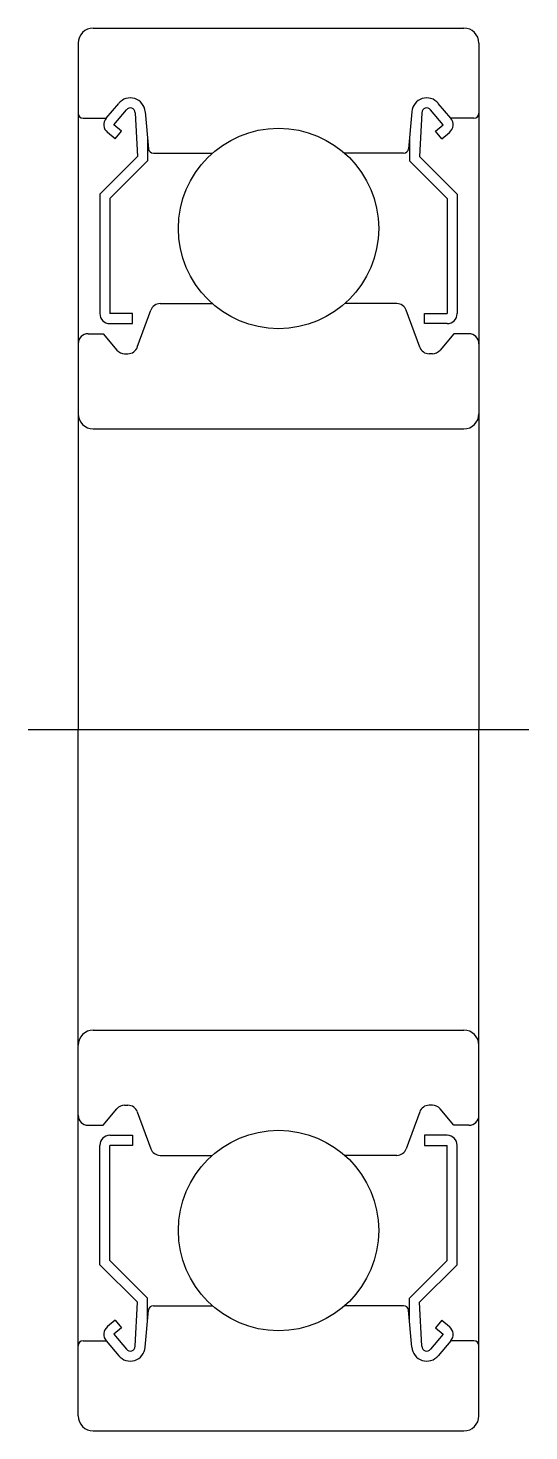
# Model space of a CAD drawing. Extents: x 5.3 to 74.9, y -2.6 to 64.5.
# Drawn here: x 64.91 to 74.91, y 36.52 to 64.52 of the extents above; entities outside this region: 2.
import ezdxf

# ---------------------------------------------------------------- set-up
doc = ezdxf.new("R2010")
doc.units = 0
doc.linetypes.add('CENTER', pattern=[50.8, 31.75, -6.35, 6.35, -6.35])
doc.layers.get('0').update_dxf_attribs({"linetype": 'CONTINUOUS'})
doc.layers.add('CENTER', color=1, linetype='CENTER')
doc.styles.get("Standard").update_dxf_attribs({"font": 'txt.shx'})

msp = doc.modelspace()

# ---------------------------------------------------------------- linework, layer by layer
at = {"color": 7, "linetype": 'CONTINUOUS'}
for p, q in [((66.212, 64.516), (73.612, 64.516)), ((65.912, 64.216), (65.912, 50.516)), ((73.912, 64.216), (73.912, 50.516)), ((66.472, 62.716), (66.721, 63.013)), ((73.352, 62.716), (73.102, 63.013)), ((66.625, 62.587), (66.875, 62.885)), ((67.051, 62.826), (67.095, 61.949)), ((67.25, 62.847), (67.315, 62.107)), ((72.573, 62.847), (72.509, 62.107)), ((72.772, 62.826), (72.729, 61.949)), ((73.199, 62.587), (72.948, 62.885)), ((66.012, 62.716), (66.472, 62.716)), ((66.778, 62.459), (66.625, 62.587)), ((66.65, 62.306), (66.778, 62.459)), ((73.046, 62.459), (73.199, 62.587)), ((73.174, 62.306), (73.046, 62.459)), ((73.812, 62.716), (73.352, 62.716)), ((66.65, 62.306), (66.496, 62.434)), ((67.295, 62.336), (67.295, 61.866)), ((72.529, 62.336), (72.529, 61.866)), ((73.174, 62.306), (73.327, 62.434)), ((67.095, 61.949), (66.345, 61.199)), ((67.414, 62.016), (68.589, 62.016)), ((72.409, 62.016), (71.234, 62.016)), ((72.729, 61.949), (73.479, 61.199)), ((67.295, 61.866), (66.545, 61.116)), ((72.529, 61.866), (73.279, 61.116)), ((66.345, 61.199), (66.345, 58.816)), ((66.545, 61.116), (66.545, 58.816)), ((73.279, 61.116), (73.279, 58.816)), ((73.479, 61.199), (73.479, 58.816)), ((66.995, 58.816), (66.545, 58.816)), ((66.995, 58.616), (66.995, 58.816)), ((67.093, 58.147), (67.362, 58.884)), ((67.55, 59.016), (68.589, 59.016)), ((72.273, 59.016), (71.234, 59.016)), ((72.73, 58.147), (72.461, 58.884)), ((72.829, 58.816), (73.279, 58.816)), ((72.829, 58.616), (72.829, 58.816)), ((66.545, 58.616), (66.995, 58.616)), ((73.279, 58.616), (72.829, 58.616)), ((66.112, 58.416), (66.412, 58.416)), ((66.412, 58.416), (66.687, 58.087)), ((73.412, 58.416), (73.136, 58.087)), ((73.712, 58.416), (73.412, 58.416)), ((66.84, 58.016), (66.906, 58.016)), ((72.983, 58.016), (72.918, 58.016)), ((66.212, 56.516), (73.612, 56.516)), ((65.912, 36.816), (65.912, 50.516)), ((73.912, 36.816), (73.912, 50.516)), ((66.212, 44.516), (73.612, 44.516)), ((66.412, 42.616), (66.687, 42.944)), ((66.84, 43.016), (66.906, 43.016)), ((67.093, 42.884), (67.362, 42.147)), ((72.73, 42.884), (72.461, 42.147)), ((72.983, 43.016), (72.918, 43.016)), ((73.412, 42.616), (73.136, 42.944)), ((66.112, 42.616), (66.412, 42.616)), ((73.712, 42.616), (73.412, 42.616)), ((66.545, 42.416), (66.995, 42.416)), ((66.995, 42.416), (66.995, 42.216)), ((72.829, 42.416), (72.829, 42.216)), ((73.279, 42.416), (72.829, 42.416)), ((66.345, 39.833), (66.345, 42.216)), ((66.545, 39.916), (66.545, 42.216)), ((66.995, 42.216), (66.545, 42.216)), ((67.55, 42.016), (68.589, 42.016)), ((72.273, 42.016), (71.234, 42.016)), ((72.829, 42.216), (73.279, 42.216)), ((73.279, 39.916), (73.279, 42.216)), ((73.479, 39.833), (73.479, 42.216)), ((67.095, 39.083), (66.345, 39.833)), ((67.295, 39.166), (66.545, 39.916)), ((72.529, 39.166), (73.279, 39.916)), ((72.729, 39.083), (73.479, 39.833)), ((67.051, 38.206), (67.095, 39.083)), ((67.25, 38.185), (67.315, 38.925)), ((67.295, 38.696), (67.295, 39.166)), ((67.414, 39.016), (68.589, 39.016)), ((72.409, 39.016), (71.234, 39.016)), ((72.573, 38.185), (72.509, 38.925)), ((72.529, 38.696), (72.529, 39.166)), ((72.772, 38.206), (72.729, 39.083)), ((66.65, 38.726), (66.496, 38.598)), ((66.65, 38.726), (66.778, 38.573)), ((73.174, 38.726), (73.046, 38.573)), ((73.174, 38.726), (73.327, 38.598)), ((66.778, 38.573), (66.625, 38.445)), ((66.625, 38.445), (66.875, 38.146)), ((73.199, 38.445), (72.948, 38.146)), ((73.046, 38.573), (73.199, 38.445)), ((66.012, 38.316), (66.472, 38.316)), ((66.472, 38.316), (66.721, 38.018)), ((73.352, 38.316), (73.102, 38.018)), ((73.812, 38.316), (73.352, 38.316)), ((66.212, 36.516), (73.612, 36.516))]:
    msp.add_line(p, q, dxfattribs=at)
for centre in [(69.912, 60.516), (69.912, 40.516)]:
    msp.add_circle(centre, 2, dxfattribs=at)
for centre, radius, start, end in [((66.212, 64.216), 0.3, 90, 180), ((73.612, 64.216), 0.3, 360, 90), ((66.951, 62.821), 0.3, 4.9968, 140.002), ((72.872, 62.821), 0.3, 39.998, 175.0032), ((66.012, 62.816), 0.1, 180, 270), ((66.952, 62.821), 0.1, 2.8198, 140.0022), ((72.872, 62.821), 0.1, 39.9978, 177.1802), ((73.812, 62.816), 0.1, 270, 0), ((66.625, 62.587), 0.2, 140.002, 230.0863), ((73.198, 62.587), 0.2, 309.9137, 39.998), ((67.414, 62.116), 0.1, 184.9968, 269.9991), ((72.409, 62.116), 0.1, 270.0009, 355.0032), ((66.545, 58.816), 0.2, 180, 270), ((67.55, 58.816), 0.2, 90, 159.9916), ((72.273, 58.816), 0.2, 20.0084, 90), ((73.279, 58.816), 0.2, 270, 0), ((66.112, 58.216), 0.2, 90, 180), ((73.712, 58.216), 0.2, 0, 90), ((66.84, 58.216), 0.2, 219.9952, 270), ((66.906, 58.216), 0.2, 270, 339.9916), ((72.918, 58.216), 0.2, 200.0084, 270), ((72.983, 58.216), 0.2, 270, 320.0048), ((66.212, 56.816), 0.3, 180, 270), ((73.612, 56.816), 0.3, 270, 360), ((66.212, 44.216), 0.3, 90, 180), ((73.612, 44.216), 0.3, 0, 90), ((66.84, 42.816), 0.2, 90, 140.0048), ((66.906, 42.816), 0.2, 20.0084, 90), ((72.918, 42.816), 0.2, 90, 159.9916), ((72.983, 42.816), 0.2, 39.9952, 90), ((66.112, 42.816), 0.2, 180, 270), ((73.712, 42.816), 0.2, 270, 0), ((66.545, 42.216), 0.2, 90, 180), ((73.279, 42.216), 0.2, 0, 90), ((67.55, 42.216), 0.2, 200.0084, 270), ((72.273, 42.216), 0.2, 270, 339.9916), ((67.414, 38.916), 0.1, 90.0009, 175.0032), ((72.409, 38.916), 0.1, 4.9968, 89.9991), ((66.625, 38.444), 0.2, 129.9137, 219.998), ((73.198, 38.444), 0.2, 320.002, 50.0863), ((66.012, 38.216), 0.1, 90, 180), ((66.951, 38.211), 0.3, 219.998, 355.0032), ((66.952, 38.211), 0.1, 219.9978, 357.1802), ((72.872, 38.211), 0.3, 184.9968, 320.002), ((72.872, 38.211), 0.1, 182.8198, 320.0022), ((73.812, 38.216), 0.1, 0, 90), ((66.212, 36.816), 0.3, 180, 270), ((73.612, 36.816), 0.3, 270, 0)]:
    msp.add_arc(centre, radius, start, end, dxfattribs=at)
at = {"layer": 'CENTER', "color": 1, "linetype": 'CENTER'}
msp.add_line((64.912, 50.516), (74.912, 50.516), dxfattribs=at)

# ---------------------------------------------------------------- texts
at = {"color": 7, "linetype": 'CONTINUOUS'}
for s, p in [('SBC6001ZZ', (5, 5)), ('SBC6001', (5, -2.635))]:
    msp.add_text(s, height=2, dxfattribs=at).set_placement(p)

doc.saveas('drawing.dxf')
